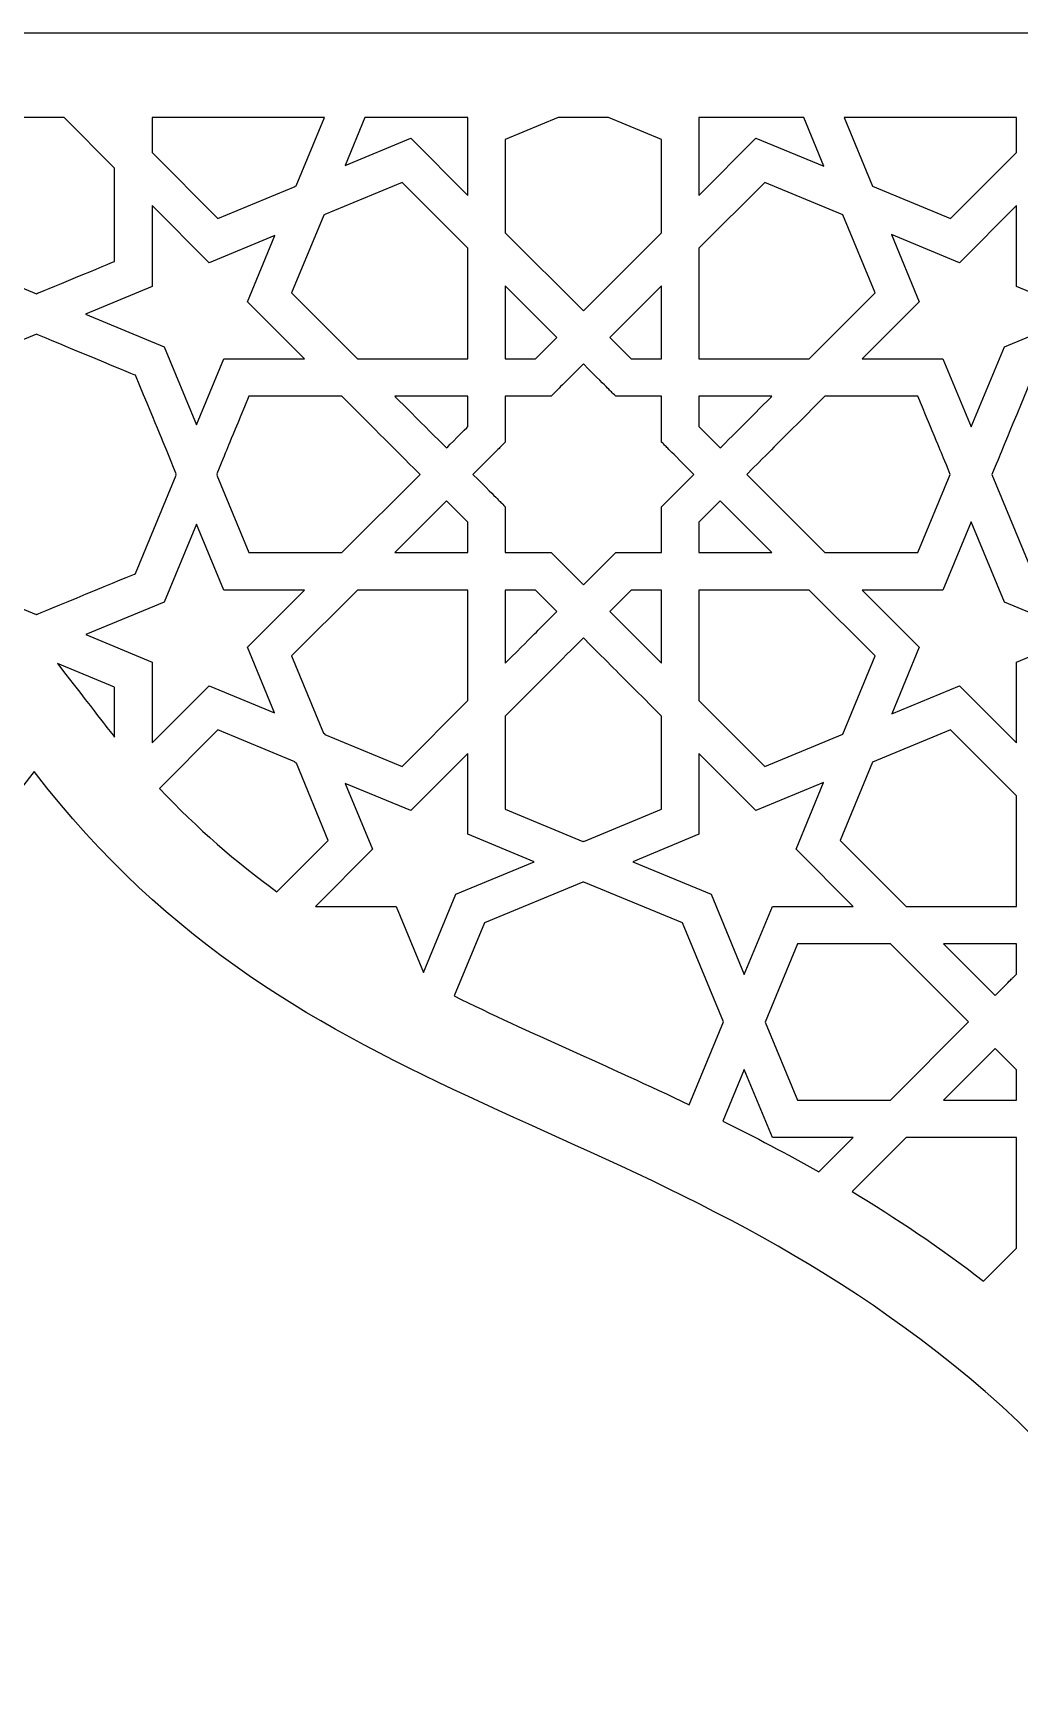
# Model space of a CAD drawing. Header units: millimetres. Extents: x -71 to 72, y -100 to 100.
# Drawn here: x 0.1 to 34.4, y 42.7 to 100.2 of the extents above; entities that cross this region are included whole.
import ezdxf

# ---------------------------------------------------------------- set-up
doc = ezdxf.new("R2010")
doc.units = ezdxf.units.MM
doc.header["$MEASUREMENT"] = 0
doc.layers.add('layer 1', color=7, linetype='Continuous')

msp = doc.modelspace()

# ---------------------------------------------------------------- linework, layer by layer
at = {"layer": 'layer 1', "color": 250}
for points, knots in [([(-71.2611, 100.1639), (-71.2611, 100.1639), (-71.2611, -99.8361), (-71.2611, -99.8361), (-71.2611, -99.8361), (-71.2611, -99.8361), (71.5959, -99.8361), (71.5959, -99.8361), (71.5959, -99.8361), (71.5959, -99.8361), (71.5959, 100.1639), (71.5959, 100.1639), (71.5959, 100.1639), (71.5959, 100.1639), (-71.2611, 100.1639), (-71.2611, 100.1639)], [0, 0, 0, 0, 0.2, 0.2, 0.2, 0.2, 0.4, 0.4, 0.4, 0.4, 0.6, 0.6, 0.6, 0.6, 1, 1, 1, 1]), ([(-2.4666, 95.461), (-2.4666, 95.461), (-0.7108, 97.2185), (-0.7108, 97.2185), (-0.7108, 97.2185), (-0.7108, 97.2185), (1.2129, 97.2185), (1.2129, 97.2185), (1.2129, 97.2185), (1.2129, 97.2185), (2.9686, 95.461), (2.9686, 95.461), (2.9686, 95.461), (2.9686, 95.461), (2.9686, 92.2161), (2.9686, 92.2161), (2.9686, 92.2161), (2.9267, 92.1985), (0.2928, 91.107), (0.2508, 91.0897), (0.2508, 91.0897), (0.2508, 91.0897), (-2.4666, 92.2161), (-2.4666, 92.2161), (-2.4666, 92.2161), (-2.4666, 92.2161), (-2.4666, 95.461), (-2.4666, 95.461)], [0, 0, 0, 0, 0.125, 0.125, 0.125, 0.125, 0.25, 0.25, 0.25, 0.25, 0.375, 0.375, 0.375, 0.375, 0.5, 0.5, 0.5, 0.5, 0.625, 0.625, 0.625, 0.625, 0.75, 0.75, 0.75, 0.75, 1, 1, 1, 1]), ([(4.2704, 97.2185), (4.2704, 97.2185), (10.268, 97.2185), (10.268, 97.2185), (10.268, 97.2185), (10.268, 97.2185), (9.2879, 94.85), (9.2879, 94.85), (9.2879, 94.85), (9.2879, 94.85), (9.2565, 94.8369), (9.2565, 94.8369), (9.2565, 94.8369), (9.2565, 94.8369), (9.2495, 94.82), (9.2495, 94.82), (9.2495, 94.82), (9.2495, 94.82), (6.5627, 93.7066), (6.5627, 93.7066), (6.5627, 93.7066), (6.5627, 93.7066), (4.2704, 96.0007), (4.2704, 96.0007), (4.2704, 96.0007), (4.2704, 96.0007), (4.2704, 97.2185), (4.2704, 97.2185)], [0, 0, 0, 0, 0.125, 0.125, 0.125, 0.125, 0.25, 0.25, 0.25, 0.25, 0.375, 0.375, 0.375, 0.375, 0.5, 0.5, 0.5, 0.5, 0.625, 0.625, 0.625, 0.625, 0.75, 0.75, 0.75, 0.75, 1, 1, 1, 1]), ([(11.6773, 97.2185), (11.6773, 97.2185), (15.2633, 97.2185), (15.2633, 97.2185), (15.2633, 97.2185), (15.2633, 96.8802), (15.2633, 94.8528), (15.2633, 94.5145), (15.2633, 94.5145), (15.2633, 94.5145), (13.2757, 96.5031), (13.2757, 96.5031), (13.2757, 96.5031), (13.2757, 96.5031), (10.9887, 95.5548), (10.9887, 95.5548), (10.9887, 95.5548), (10.9887, 95.5548), (11.6773, 97.2185), (11.6773, 97.2185)], [0, 0, 0, 0, 0.1666667, 0.1666667, 0.1666667, 0.1666667, 0.3333333, 0.3333333, 0.3333333, 0.3333333, 0.5, 0.5, 0.5, 0.5, 0.6666667, 0.6666667, 0.6666667, 0.6666667, 1, 1, 1, 1]), ([(16.5654, 96.4562), (16.5654, 96.4562), (18.4037, 97.2185), (18.4037, 97.2185), (18.4037, 97.2185), (18.4037, 97.2185), (20.1616, 97.2185), (20.1616, 97.2185), (20.1616, 97.2185), (20.1616, 97.2185), (22.0003, 96.4562), (22.0003, 96.4562), (22.0003, 96.4562), (22.0003, 96.4562), (22.0003, 93.2117), (22.0003, 93.2117), (22.0003, 93.2117), (22.0003, 93.2117), (19.2828, 90.491), (19.2828, 90.491), (19.2828, 90.491), (19.2828, 90.491), (16.5654, 93.2117), (16.5654, 93.2117), (16.5654, 93.2117), (16.5654, 93.2117), (16.5654, 96.4562), (16.5654, 96.4562)], [0, 0, 0, 0, 0.125, 0.125, 0.125, 0.125, 0.25, 0.25, 0.25, 0.25, 0.375, 0.375, 0.375, 0.375, 0.5, 0.5, 0.5, 0.5, 0.625, 0.625, 0.625, 0.625, 0.75, 0.75, 0.75, 0.75, 1, 1, 1, 1]), ([(23.3024, 97.2185), (23.3024, 97.2185), (26.9498, 97.2185), (26.9498, 97.2185), (26.9498, 97.2185), (26.9498, 97.2185), (27.6507, 95.5245), (27.6507, 95.5245), (27.6507, 95.5245), (27.6507, 95.5245), (25.2896, 96.5031), (25.2896, 96.5031), (25.2896, 96.5031), (25.2896, 96.5031), (23.3024, 94.5145), (23.3024, 94.5145), (23.3024, 94.5145), (23.3024, 94.8623), (23.3024, 96.9176), (23.3024, 97.2185)], [0, 0, 0, 0, 0.1666667, 0.1666667, 0.1666667, 0.1666667, 0.3333333, 0.3333333, 0.3333333, 0.3333333, 0.5, 0.5, 0.5, 0.5, 0.6666667, 0.6666667, 0.6666667, 0.6666667, 1, 1, 1, 1]), ([(34.356, 97.2185), (34.356, 97.2185), (34.356, 96.0007), (34.356, 96.0007), (34.356, 96.0007), (34.356, 96.0007), (32.0636, 93.7066), (32.0636, 93.7066), (32.0636, 93.7066), (32.0636, 93.7066), (29.3462, 94.8334), (29.3462, 94.8334), (29.3462, 94.8334), (29.3462, 94.8334), (28.3591, 97.2185), (28.3591, 97.2185), (28.3591, 97.2185), (28.3591, 97.2185), (34.356, 97.2185), (34.356, 97.2185)], [0, 0, 0, 0, 0.1666667, 0.1666667, 0.1666667, 0.1666667, 0.3333333, 0.3333333, 0.3333333, 0.3333333, 0.5, 0.5, 0.5, 0.5, 0.6666667, 0.6666667, 0.6666667, 0.6666667, 1, 1, 1, 1]), ([(10.2838, 93.8527), (10.2838, 93.8527), (12.9709, 94.966), (12.9709, 94.966), (12.9709, 94.966), (12.9709, 94.966), (15.2633, 92.6719), (15.2633, 92.6719), (15.2633, 92.6719), (15.2633, 92.6719), (15.2633, 88.8252), (15.2633, 88.8252), (15.2633, 88.8252), (15.2633, 88.8252), (11.4198, 88.8252), (11.4198, 88.8252), (11.4198, 88.8252), (11.4198, 88.8252), (9.1274, 91.1193), (9.1274, 91.1193), (9.1274, 91.1193), (9.1274, 91.1193), (10.2461, 93.8227), (10.2461, 93.8227), (10.2461, 93.8227), (10.2461, 93.8227), (10.2768, 93.8357), (10.2768, 93.8357), (10.2768, 93.8357), (10.2768, 93.8357), (10.2838, 93.8527), (10.2838, 93.8527)], [0, 0, 0, 0, 0.1111111, 0.1111111, 0.1111111, 0.1111111, 0.2222222, 0.2222222, 0.2222222, 0.2222222, 0.3333333, 0.3333333, 0.3333333, 0.3333333, 0.4444444, 0.4444444, 0.4444444, 0.4444444, 0.5555556, 0.5555556, 0.5555556, 0.5555556, 0.6666667, 0.6666667, 0.6666667, 0.6666667, 0.7777778, 0.7777778, 0.7777778, 0.7777778, 1, 1, 1, 1]), ([(23.3024, 92.6719), (23.3024, 92.6719), (25.5947, 94.966), (25.5947, 94.966), (25.5947, 94.966), (25.5947, 94.966), (28.3125, 93.8396), (28.3125, 93.8396), (28.3125, 93.8396), (28.3125, 93.8396), (29.4383, 91.1193), (29.4383, 91.1193), (29.4383, 91.1193), (29.4383, 91.1193), (27.1456, 88.8252), (27.1456, 88.8252), (27.1456, 88.8252), (27.1456, 88.8252), (23.3024, 88.8252), (23.3024, 88.8252), (23.3024, 88.8252), (23.3024, 88.8252), (23.3024, 92.6719), (23.3024, 92.6719)], [0, 0, 0, 0, 0.1428571, 0.1428571, 0.1428571, 0.1428571, 0.2857143, 0.2857143, 0.2857143, 0.2857143, 0.4285714, 0.4285714, 0.4285714, 0.4285714, 0.5714286, 0.5714286, 0.5714286, 0.5714286, 0.7142857, 0.7142857, 0.7142857, 0.7142857, 1, 1, 1, 1]), ([(4.2704, 94.1582), (4.2704, 94.1582), (6.2579, 92.1696), (6.2579, 92.1696), (6.2579, 92.1696), (6.2579, 92.1696), (8.545, 93.1178), (8.545, 93.1178), (8.545, 93.1178), (8.545, 93.1178), (7.5918, 90.8131), (7.5918, 90.8131), (7.5918, 90.8131), (7.5918, 90.8131), (9.5786, 88.8252), (9.5786, 88.8252), (9.5786, 88.8252), (9.5786, 88.8252), (6.7688, 88.8252), (6.7688, 88.8252), (6.7688, 88.8252), (6.7688, 88.8252), (5.8184, 86.529), (5.8184, 86.529), (5.8184, 86.529), (5.8184, 86.529), (4.693, 89.2479), (4.693, 89.2479), (4.693, 89.2479), (4.693, 89.2479), (1.9519, 90.3845), (1.9519, 90.3845), (1.9519, 90.3845), (1.9519, 90.3845), (4.2704, 91.3455), (4.2704, 91.3455), (4.2704, 91.3455), (4.2704, 91.3455), (4.2704, 94.1582), (4.2704, 94.1582)], [0, 0, 0, 0, 0.0909091, 0.0909091, 0.0909091, 0.0909091, 0.1818182, 0.1818182, 0.1818182, 0.1818182, 0.2727273, 0.2727273, 0.2727273, 0.2727273, 0.3636364, 0.3636364, 0.3636364, 0.3636364, 0.4545455, 0.4545455, 0.4545455, 0.4545455, 0.5454545, 0.5454545, 0.5454545, 0.5454545, 0.6363636, 0.6363636, 0.6363636, 0.6363636, 0.7272727, 0.7272727, 0.7272727, 0.7272727, 0.8181818, 0.8181818, 0.8181818, 0.8181818, 1, 1, 1, 1]), ([(30.008, 93.1482), (30.008, 93.1482), (32.3695, 92.1696), (32.3695, 92.1696), (32.3695, 92.1696), (32.3695, 92.1696), (34.356, 94.1582), (34.356, 94.1582), (34.356, 94.1582), (34.356, 94.1582), (34.356, 91.3455), (34.356, 91.3455), (34.356, 91.3455), (34.356, 91.3455), (36.6748, 90.3845), (36.6748, 90.3845), (36.6748, 90.3845), (36.6748, 90.3845), (33.9341, 89.2479), (33.9341, 89.2479), (33.9341, 89.2479), (33.9341, 89.2479), (32.778, 86.4553), (32.778, 86.4553), (32.778, 86.4553), (32.778, 86.4553), (31.7969, 88.8252), (31.7969, 88.8252), (31.7969, 88.8252), (31.7969, 88.8252), (28.9867, 88.8252), (28.9867, 88.8252), (28.9867, 88.8252), (28.9867, 88.8252), (30.9739, 90.8131), (30.9739, 90.8131), (30.9739, 90.8131), (30.9739, 90.8131), (30.008, 93.1482), (30.008, 93.1482)], [0, 0, 0, 0, 0.0909091, 0.0909091, 0.0909091, 0.0909091, 0.1818182, 0.1818182, 0.1818182, 0.1818182, 0.2727273, 0.2727273, 0.2727273, 0.2727273, 0.3636364, 0.3636364, 0.3636364, 0.3636364, 0.4545455, 0.4545455, 0.4545455, 0.4545455, 0.5454545, 0.5454545, 0.5454545, 0.5454545, 0.6363636, 0.6363636, 0.6363636, 0.6363636, 0.7272727, 0.7272727, 0.7272727, 0.7272727, 0.8181818, 0.8181818, 0.8181818, 0.8181818, 1, 1, 1, 1]), ([(16.5654, 91.3691), (16.5654, 91.3691), (18.3624, 89.5703), (18.3624, 89.5703), (18.3624, 89.5703), (18.3624, 89.5703), (17.6181, 88.8252), (17.6181, 88.8252), (17.6181, 88.8252), (17.6181, 88.8252), (16.5654, 88.8252), (16.5654, 88.8252), (16.5654, 88.8252), (16.5654, 88.8252), (16.5654, 91.3691), (16.5654, 91.3691)], [0, 0, 0, 0, 0.2, 0.2, 0.2, 0.2, 0.4, 0.4, 0.4, 0.4, 0.6, 0.6, 0.6, 0.6, 1, 1, 1, 1]), ([(22.0003, 91.3691), (22.0003, 91.3691), (22.0003, 88.8252), (22.0003, 88.8252), (22.0003, 88.8252), (22.0003, 88.8252), (20.9476, 88.8252), (20.9476, 88.8252), (20.9476, 88.8252), (20.9476, 88.8252), (20.2032, 89.5703), (20.2032, 89.5703), (20.2032, 89.5703), (20.2032, 89.5703), (22.0003, 91.3691), (22.0003, 91.3691)], [0, 0, 0, 0, 0.2, 0.2, 0.2, 0.2, 0.4, 0.4, 0.4, 0.4, 0.6, 0.6, 0.6, 0.6, 1, 1, 1, 1]), ([(5.1139, 84.7771), (5.1139, 84.7771), (3.6971, 81.3527), (3.6971, 81.3527), (3.6971, 81.3527), (3.6809, 81.346), (0.2822, 79.9373), (0.2664, 79.931), (0.2664, 79.931), (0.2664, 79.931), (0.2508, 79.9373), (0.2508, 79.9373), (0.2508, 79.9373), (0.2508, 79.9373), (0.2357, 79.931), (0.2357, 79.931), (0.2357, 79.931), (0.2357, 79.931), (-3.1954, 81.3527), (-3.1954, 81.3527), (-3.1954, 81.3527), (-3.1954, 81.3527), (-4.6224, 84.8014), (-4.6224, 84.8014), (-4.6224, 84.8014), (-4.1345, 85.9804), (-4.4767, 85.1539), (-3.1951, 88.2509), (-3.1951, 88.2509), (-3.1951, 88.2509), (0.2508, 89.6793), (0.2508, 89.6793), (0.2508, 89.6793), (0.2928, 89.6617), (3.6551, 88.2682), (3.6971, 88.2509), (3.6971, 88.2509), (4.5403, 86.2126), (4.5981, 86.0729), (5.1139, 84.8261), (5.1139, 84.8261), (5.1139, 84.8261), (5.1036, 84.8014), (5.1036, 84.8014), (5.1036, 84.8014), (5.1036, 84.8014), (5.1139, 84.7771), (5.1139, 84.7771)], [0, 0, 0, 0, 0.0769231, 0.0769231, 0.0769231, 0.0769231, 0.1538462, 0.1538462, 0.1538462, 0.1538462, 0.2307692, 0.2307692, 0.2307692, 0.2307692, 0.3076923, 0.3076923, 0.3076923, 0.3076923, 0.3846154, 0.3846154, 0.3846154, 0.3846154, 0.4615385, 0.4615385, 0.4615385, 0.4615385, 0.5384615, 0.5384615, 0.5384615, 0.5384615, 0.6153846, 0.6153846, 0.6153846, 0.6153846, 0.6923077, 0.6923077, 0.6923077, 0.6923077, 0.7692308, 0.7692308, 0.7692308, 0.7692308, 0.8461538, 0.8461538, 0.8461538, 0.8461538, 1, 1, 1, 1]), ([(43.2386, 84.7771), (43.2386, 84.7771), (41.8218, 81.3527), (41.8218, 81.3527), (41.8218, 81.3527), (41.8059, 81.346), (38.4073, 79.9373), (38.3911, 79.931), (38.3911, 79.931), (38.3911, 79.931), (38.3759, 79.9373), (38.3759, 79.9373), (38.3759, 79.9373), (38.3759, 79.9373), (38.3604, 79.931), (38.3604, 79.931), (38.3604, 79.931), (38.3604, 79.931), (34.9296, 81.3527), (34.9296, 81.3527), (34.9296, 81.3527), (34.9296, 81.3527), (33.5026, 84.8014), (33.5026, 84.8014), (33.5026, 84.8014), (33.9902, 85.9804), (33.6483, 85.1539), (34.9296, 88.2509), (34.9296, 88.2509), (34.9296, 88.2509), (38.3759, 89.6793), (38.3759, 89.6793), (38.3759, 89.6793), (38.4179, 89.6617), (41.7802, 88.2682), (41.8218, 88.2509), (41.8218, 88.2509), (42.6653, 86.2126), (42.7228, 86.0729), (43.2386, 84.8261), (43.2386, 84.8261), (43.2386, 84.8261), (43.2283, 84.8014), (43.2283, 84.8014), (43.2283, 84.8014), (43.2283, 84.8014), (43.2386, 84.7771), (43.2386, 84.7771)], [0, 0, 0, 0, 0.0769231, 0.0769231, 0.0769231, 0.0769231, 0.1538462, 0.1538462, 0.1538462, 0.1538462, 0.2307692, 0.2307692, 0.2307692, 0.2307692, 0.3076923, 0.3076923, 0.3076923, 0.3076923, 0.3846154, 0.3846154, 0.3846154, 0.3846154, 0.4615385, 0.4615385, 0.4615385, 0.4615385, 0.5384615, 0.5384615, 0.5384615, 0.5384615, 0.6153846, 0.6153846, 0.6153846, 0.6153846, 0.6923077, 0.6923077, 0.6923077, 0.6923077, 0.7692308, 0.7692308, 0.7692308, 0.7692308, 0.8461538, 0.8461538, 0.8461538, 0.8461538, 1, 1, 1, 1]), ([(16.5654, 85.9286), (16.5654, 86.8754), (16.5654, 86.577), (16.5654, 87.5221), (16.5654, 87.5221), (17.5059, 87.5221), (17.2131, 87.5221), (18.1571, 87.5221), (18.1571, 87.5221), (18.4408, 87.806), (18.2601, 87.6251), (19.2828, 88.6488), (19.2828, 88.6488), (20.3055, 87.6251), (20.1249, 87.806), (20.4086, 87.5221), (20.4086, 87.5221), (20.4086, 87.5221), (22.0003, 87.5221), (22.0003, 87.5221), (22.0003, 87.5221), (22.0003, 87.5221), (22.0003, 85.9293), (22.0003, 85.9293), (22.0003, 85.9293), (22.2628, 85.6665), (22.044, 85.8855), (23.1267, 84.8014), (23.1267, 84.8014), (23.1267, 84.8014), (22.0003, 83.675), (22.0003, 83.675), (22.0003, 83.675), (22.0003, 82.7285), (22.0003, 83.0266), (22.0003, 82.0822), (22.0003, 82.0822), (20.5952, 82.0822), (20.9585, 82.0822), (20.4082, 82.0822), (20.4082, 82.0822), (20.4082, 82.0822), (19.2828, 80.9551), (19.2828, 80.9551), (19.2828, 80.9551), (19.2828, 80.9551), (18.1575, 82.0822), (18.1575, 82.0822), (18.1575, 82.0822), (17.6068, 82.0822), (17.9712, 82.0822), (16.5654, 82.0822), (16.5654, 82.0822), (16.5654, 83.0227), (16.5654, 82.7303), (16.5654, 83.675), (16.5654, 83.675), (16.2814, 83.959), (16.4624, 83.778), (15.4393, 84.8014), (15.4393, 84.8014), (16.5344, 85.8972), (16.2902, 85.6527), (16.5654, 85.9286)], [0, 0, 0, 0, 0.0588235, 0.0588235, 0.0588235, 0.0588235, 0.1176471, 0.1176471, 0.1176471, 0.1176471, 0.1764706, 0.1764706, 0.1764706, 0.1764706, 0.2352941, 0.2352941, 0.2352941, 0.2352941, 0.2941176, 0.2941176, 0.2941176, 0.2941176, 0.3529412, 0.3529412, 0.3529412, 0.3529412, 0.4117647, 0.4117647, 0.4117647, 0.4117647, 0.4705882, 0.4705882, 0.4705882, 0.4705882, 0.5294118, 0.5294118, 0.5294118, 0.5294118, 0.5882353, 0.5882353, 0.5882353, 0.5882353, 0.6470588, 0.6470588, 0.6470588, 0.6470588, 0.7058824, 0.7058824, 0.7058824, 0.7058824, 0.7647059, 0.7647059, 0.7647059, 0.7647059, 0.8235294, 0.8235294, 0.8235294, 0.8235294, 0.8823529, 0.8823529, 0.8823529, 0.8823529, 1, 1, 1, 1]), ([(6.5232, 84.8261), (7.0055, 85.9921), (6.7663, 85.4146), (7.6384, 87.5221), (7.6384, 87.5221), (7.6384, 87.5221), (10.8807, 87.5221), (10.8807, 87.5221), (10.8807, 87.5221), (12.9907, 85.4096), (12.4009, 86.0002), (13.5985, 84.8014), (13.5985, 84.8014), (13.5985, 84.8014), (10.8807, 82.0815), (10.8807, 82.0815), (10.8807, 82.0815), (10.8807, 82.0815), (7.6384, 82.0815), (7.6384, 82.0815), (7.6384, 82.0815), (7.6384, 82.0815), (6.5232, 84.7771), (6.5232, 84.7771), (6.5232, 84.7771), (6.5232, 84.7771), (6.5335, 84.8014), (6.5335, 84.8014), (6.5335, 84.8014), (6.5335, 84.8014), (6.5232, 84.8261), (6.5232, 84.8261)], [0, 0, 0, 0, 0.1111111, 0.1111111, 0.1111111, 0.1111111, 0.2222222, 0.2222222, 0.2222222, 0.2222222, 0.3333333, 0.3333333, 0.3333333, 0.3333333, 0.4444444, 0.4444444, 0.4444444, 0.4444444, 0.5555556, 0.5555556, 0.5555556, 0.5555556, 0.6666667, 0.6666667, 0.6666667, 0.6666667, 0.7777778, 0.7777778, 0.7777778, 0.7777778, 1, 1, 1, 1]), ([(15.2633, 86.468), (15.2263, 86.4309), (14.556, 85.7596), (14.5189, 85.7225), (14.5189, 85.7225), (14.4822, 85.7592), (12.7582, 87.485), (12.7215, 87.5221), (12.7215, 87.5221), (12.7215, 87.5221), (15.2633, 87.5221), (15.2633, 87.5221), (15.2633, 87.5221), (15.2633, 87.5221), (15.2633, 86.468), (15.2633, 86.468)], [0, 0, 0, 0, 0.2, 0.2, 0.2, 0.2, 0.4, 0.4, 0.4, 0.4, 0.6, 0.6, 0.6, 0.6, 1, 1, 1, 1]), ([(23.3024, 87.5221), (23.3024, 87.5221), (25.8442, 87.5221), (25.8442, 87.5221), (25.8442, 87.5221), (25.8046, 87.4822), (24.0866, 85.7631), (24.0471, 85.7232), (24.0471, 85.7232), (24.0101, 85.7603), (23.3391, 86.432), (23.3024, 86.4687), (23.3024, 86.4687), (23.3024, 86.4687), (23.3024, 87.5221), (23.3024, 87.5221)], [0, 0, 0, 0, 0.2, 0.2, 0.2, 0.2, 0.4, 0.4, 0.4, 0.4, 0.6, 0.6, 0.6, 0.6, 1, 1, 1, 1]), ([(30.9273, 87.5221), (31.8326, 85.3338), (31.6124, 85.8665), (32.053, 84.8014), (32.053, 84.8014), (32.053, 84.8014), (30.9273, 82.0822), (30.9273, 82.0822), (30.9273, 82.0822), (30.9273, 82.0822), (27.6853, 82.0822), (27.6853, 82.0822), (27.6853, 82.0822), (27.6853, 82.0822), (24.9675, 84.8014), (24.9675, 84.8014), (24.9675, 84.8014), (26.2439, 86.0792), (25.557, 85.392), (27.6853, 87.5221), (27.6853, 87.5221), (27.6853, 87.5221), (30.9273, 87.5221), (30.9273, 87.5221)], [0, 0, 0, 0, 0.1428571, 0.1428571, 0.1428571, 0.1428571, 0.2857143, 0.2857143, 0.2857143, 0.2857143, 0.4285714, 0.4285714, 0.4285714, 0.4285714, 0.5714286, 0.5714286, 0.5714286, 0.5714286, 0.7142857, 0.7142857, 0.7142857, 0.7142857, 1, 1, 1, 1]), ([(12.7215, 82.0815), (12.7215, 82.0815), (14.5189, 83.8807), (14.5189, 83.8807), (14.5189, 83.8807), (14.5189, 83.8807), (15.2633, 83.1353), (15.2633, 83.1353), (15.2633, 83.1353), (15.2633, 83.1353), (15.2633, 82.0822), (15.2633, 82.0822), (15.2633, 82.0822), (15.2633, 82.0822), (12.7215, 82.0815), (12.7215, 82.0815)], [0, 0, 0, 0, 0.2, 0.2, 0.2, 0.2, 0.4, 0.4, 0.4, 0.4, 0.6, 0.6, 0.6, 0.6, 1, 1, 1, 1]), ([(23.3024, 83.1353), (23.3024, 83.1353), (24.0468, 83.8807), (24.0468, 83.8807), (24.0468, 83.8807), (24.0468, 83.8807), (24.0471, 83.88), (24.0471, 83.88), (24.0471, 83.88), (24.0471, 83.88), (24.0475, 83.8807), (24.0475, 83.8807), (24.0475, 83.8807), (24.0475, 83.8807), (25.8442, 82.0822), (25.8442, 82.0822), (25.8442, 82.0822), (25.8442, 82.0822), (23.3024, 82.0822), (23.3024, 82.0822), (23.3024, 82.0822), (23.3024, 82.0822), (23.3024, 83.1353), (23.3024, 83.1353)], [0, 0, 0, 0, 0.1428571, 0.1428571, 0.1428571, 0.1428571, 0.2857143, 0.2857143, 0.2857143, 0.2857143, 0.4285714, 0.4285714, 0.4285714, 0.4285714, 0.5714286, 0.5714286, 0.5714286, 0.5714286, 0.7142857, 0.7142857, 0.7142857, 0.7142857, 1, 1, 1, 1]), ([(6.7688, 80.7784), (6.7688, 80.7784), (9.5786, 80.7784), (9.5786, 80.7784), (9.5786, 80.7784), (9.5786, 80.7784), (7.5918, 78.7905), (7.5918, 78.7905), (7.5918, 78.7905), (7.5918, 78.7905), (8.539, 76.5013), (8.539, 76.5013), (8.539, 76.5013), (8.539, 76.5013), (6.2579, 77.4467), (6.2579, 77.4467), (6.2579, 77.4467), (6.2579, 77.4467), (4.2704, 75.4581), (4.2704, 75.4581), (4.2704, 75.4581), (4.2704, 75.8127), (4.2704, 77.9265), (4.2704, 78.2708), (4.2704, 78.2708), (4.2704, 78.2708), (1.9675, 79.2254), (1.9675, 79.2254), (1.9675, 79.2254), (1.9675, 79.2254), (4.693, 80.3557), (4.693, 80.3557), (4.693, 80.3557), (4.693, 80.3557), (5.8184, 83.0746), (5.8184, 83.0746), (5.8184, 83.0746), (5.8184, 83.0746), (6.7688, 80.7784), (6.7688, 80.7784)], [0, 0, 0, 0, 0.0909091, 0.0909091, 0.0909091, 0.0909091, 0.1818182, 0.1818182, 0.1818182, 0.1818182, 0.2727273, 0.2727273, 0.2727273, 0.2727273, 0.3636364, 0.3636364, 0.3636364, 0.3636364, 0.4545455, 0.4545455, 0.4545455, 0.4545455, 0.5454545, 0.5454545, 0.5454545, 0.5454545, 0.6363636, 0.6363636, 0.6363636, 0.6363636, 0.7272727, 0.7272727, 0.7272727, 0.7272727, 0.8181818, 0.8181818, 0.8181818, 0.8181818, 1, 1, 1, 1]), ([(28.9867, 80.7791), (29.2862, 80.7791), (31.4988, 80.7791), (31.7969, 80.7791), (31.7969, 80.7791), (31.7969, 80.7791), (32.7777, 83.148), (32.7777, 83.148), (32.7777, 83.148), (32.7777, 83.148), (33.9337, 80.3557), (33.9337, 80.3557), (33.9337, 80.3557), (33.9337, 80.3557), (36.6593, 79.2254), (36.6593, 79.2254), (36.6593, 79.2254), (36.6593, 79.2254), (34.356, 78.2708), (34.356, 78.2708), (34.356, 78.2708), (34.356, 77.9166), (34.356, 75.8035), (34.356, 75.4581), (34.356, 75.4581), (34.356, 75.4581), (32.3688, 77.4467), (32.3688, 77.4467), (32.3688, 77.4467), (32.3688, 77.4467), (30.0143, 76.4709), (30.0143, 76.4709), (30.0143, 76.4709), (30.0143, 76.4709), (30.9743, 78.7898), (30.9743, 78.7898), (30.9743, 78.7898), (30.9743, 78.7898), (28.9867, 80.7791), (28.9867, 80.7791)], [0, 0, 0, 0, 0.0909091, 0.0909091, 0.0909091, 0.0909091, 0.1818182, 0.1818182, 0.1818182, 0.1818182, 0.2727273, 0.2727273, 0.2727273, 0.2727273, 0.3636364, 0.3636364, 0.3636364, 0.3636364, 0.4545455, 0.4545455, 0.4545455, 0.4545455, 0.5454545, 0.5454545, 0.5454545, 0.5454545, 0.6363636, 0.6363636, 0.6363636, 0.6363636, 0.7272727, 0.7272727, 0.7272727, 0.7272727, 0.8181818, 0.8181818, 0.8181818, 0.8181818, 1, 1, 1, 1]), ([(15.2633, 80.7791), (15.2633, 80.7791), (15.2633, 76.9324), (15.2633, 76.9324), (15.2633, 76.9324), (15.2633, 76.9324), (12.9709, 74.6379), (12.9709, 74.6379), (12.9709, 74.6379), (12.9709, 74.6379), (10.2902, 75.7488), (10.2902, 75.7488), (10.2902, 75.7488), (10.2902, 75.7488), (10.2768, 75.7809), (10.2768, 75.7809), (10.2768, 75.7809), (10.2768, 75.7809), (10.2397, 75.7961), (10.2397, 75.7961), (10.2397, 75.7961), (10.2397, 75.7961), (9.1274, 78.4842), (9.1274, 78.4842), (9.1274, 78.4842), (9.1274, 78.4842), (11.4198, 80.7784), (11.4198, 80.7784), (11.4198, 80.7784), (11.4198, 80.7784), (15.2633, 80.7791), (15.2633, 80.7791)], [0, 0, 0, 0, 0.1111111, 0.1111111, 0.1111111, 0.1111111, 0.2222222, 0.2222222, 0.2222222, 0.2222222, 0.3333333, 0.3333333, 0.3333333, 0.3333333, 0.4444444, 0.4444444, 0.4444444, 0.4444444, 0.5555556, 0.5555556, 0.5555556, 0.5555556, 0.6666667, 0.6666667, 0.6666667, 0.6666667, 0.7777778, 0.7777778, 0.7777778, 0.7777778, 1, 1, 1, 1]), ([(16.5654, 78.2348), (16.5654, 78.2348), (16.5654, 80.7791), (16.5654, 80.7791), (16.5654, 80.7791), (16.5654, 80.7791), (17.6177, 80.7791), (17.6177, 80.7791), (17.6177, 80.7791), (17.6177, 80.7791), (18.3624, 80.0333), (18.3624, 80.0333), (18.3624, 80.0333), (17.4283, 79.0984), (17.8135, 79.484), (16.5654, 78.2348)], [0, 0, 0, 0, 0.2, 0.2, 0.2, 0.2, 0.4, 0.4, 0.4, 0.4, 0.6, 0.6, 0.6, 0.6, 1, 1, 1, 1]), ([(20.2032, 80.0333), (20.2032, 80.0333), (20.948, 80.7791), (20.948, 80.7791), (20.948, 80.7791), (20.948, 80.7791), (22.0003, 80.7791), (22.0003, 80.7791), (22.0003, 80.7791), (22.0003, 80.7791), (22.0003, 78.2348), (22.0003, 78.2348), (22.0003, 78.2348), (20.7349, 79.5017), (21.1399, 79.0963), (20.2032, 80.0333)], [0, 0, 0, 0, 0.2, 0.2, 0.2, 0.2, 0.4, 0.4, 0.4, 0.4, 0.6, 0.6, 0.6, 0.6, 1, 1, 1, 1]), ([(23.3024, 80.7791), (23.3024, 80.7791), (27.1459, 80.7791), (27.1459, 80.7791), (27.1459, 80.7791), (27.1459, 80.7791), (29.4383, 78.4846), (29.4383, 78.4846), (29.4383, 78.4846), (29.4383, 78.4846), (28.3129, 75.7647), (28.3129, 75.7647), (28.3129, 75.7647), (28.3129, 75.7647), (25.5947, 74.6379), (25.5947, 74.6379), (25.5947, 74.6379), (25.5947, 74.6379), (23.3024, 76.9324), (23.3024, 76.9324), (23.3024, 76.9324), (23.3024, 76.9324), (23.3024, 80.7791), (23.3024, 80.7791)], [0, 0, 0, 0, 0.1428571, 0.1428571, 0.1428571, 0.1428571, 0.2857143, 0.2857143, 0.2857143, 0.2857143, 0.4285714, 0.4285714, 0.4285714, 0.4285714, 0.5714286, 0.5714286, 0.5714286, 0.5714286, 0.7142857, 0.7142857, 0.7142857, 0.7142857, 1, 1, 1, 1]), ([(19.2825, 79.1125), (19.2825, 79.1125), (19.2828, 79.1122), (19.2828, 79.1122), (19.2828, 79.1122), (19.2828, 79.1122), (19.2832, 79.1125), (19.2832, 79.1125), (19.2832, 79.1125), (20.6693, 77.7251), (20.0187, 78.3759), (22.0003, 76.3926), (22.0003, 76.3926), (22.0003, 76.3926), (22.0003, 73.1474), (22.0003, 73.1474), (22.0003, 73.1474), (22.0003, 73.1474), (19.2977, 72.0274), (19.2977, 72.0274), (19.2977, 72.0274), (19.2977, 72.0274), (19.2828, 72.0337), (19.2828, 72.0337), (19.2828, 72.0337), (19.2828, 72.0337), (19.2677, 72.0274), (19.2677, 72.0274), (19.2677, 72.0274), (19.2677, 72.0274), (16.5654, 73.1474), (16.5654, 73.1474), (16.5654, 73.1474), (16.5654, 73.1474), (16.5654, 76.3926), (16.5654, 76.3926), (16.5654, 76.3926), (18.5484, 78.3774), (17.9352, 77.7635), (19.2825, 79.1125)], [0, 0, 0, 0, 0.0909091, 0.0909091, 0.0909091, 0.0909091, 0.1818182, 0.1818182, 0.1818182, 0.1818182, 0.2727273, 0.2727273, 0.2727273, 0.2727273, 0.3636364, 0.3636364, 0.3636364, 0.3636364, 0.4545455, 0.4545455, 0.4545455, 0.4545455, 0.5454545, 0.5454545, 0.5454545, 0.5454545, 0.6363636, 0.6363636, 0.6363636, 0.6363636, 0.7272727, 0.7272727, 0.7272727, 0.7272727, 0.8181818, 0.8181818, 0.8181818, 0.8181818, 1, 1, 1, 1]), ([(2.9686, 77.4005), (2.9686, 77.4005), (2.9686, 75.6631), (2.9686, 75.6631), (2.9686, 75.6631), (2.655, 76.0515), (2.6388, 76.0765), (0.9843, 78.2228), (0.9843, 78.2228), (0.9843, 78.2228), (2.9686, 77.4005), (2.9686, 77.4005)], [0, 0, 0, 0, 0.25, 0.25, 0.25, 0.25, 0.5, 0.5, 0.5, 0.5, 1, 1, 1, 1]), ([(9.2435, 74.7988), (9.2435, 74.7988), (9.2569, 74.7663), (9.2569, 74.7663), (9.2569, 74.7663), (9.2569, 74.7663), (9.2943, 74.7508), (9.2943, 74.7508), (9.2943, 74.7508), (9.2943, 74.7508), (10.4063, 72.0633), (10.4063, 72.0633), (10.4063, 72.0633), (10.4063, 72.0633), (8.6191, 70.2744), (8.6191, 70.2744), (8.6191, 70.2744), (7.2097, 71.3003), (5.8484, 72.4757), (4.5297, 73.8752), (4.5297, 73.8752), (4.5297, 73.8752), (6.5627, 75.9097), (6.5627, 75.9097), (6.5627, 75.9097), (6.5627, 75.9097), (9.2435, 74.7988), (9.2435, 74.7988)], [0, 0, 0, 0, 0.125, 0.125, 0.125, 0.125, 0.25, 0.25, 0.25, 0.25, 0.375, 0.375, 0.375, 0.375, 0.5, 0.5, 0.5, 0.5, 0.625, 0.625, 0.625, 0.625, 0.75, 0.75, 0.75, 0.75, 1, 1, 1, 1]), ([(32.0636, 75.9097), (32.0636, 75.9097), (34.356, 73.6156), (34.356, 73.6156), (34.356, 73.6156), (34.356, 73.6156), (34.356, 69.7689), (34.356, 69.7689), (34.356, 69.7689), (34.356, 69.7689), (30.5125, 69.7689), (30.5125, 69.7689), (30.5125, 69.7689), (30.5125, 69.7689), (28.2205, 72.063), (28.2205, 72.063), (28.2205, 72.063), (28.2205, 72.063), (29.3462, 74.7833), (29.3462, 74.7833), (29.3462, 74.7833), (29.3462, 74.7833), (32.0636, 75.9097), (32.0636, 75.9097)], [0, 0, 0, 0, 0.1428571, 0.1428571, 0.1428571, 0.1428571, 0.2857143, 0.2857143, 0.2857143, 0.2857143, 0.4285714, 0.4285714, 0.4285714, 0.4285714, 0.5714286, 0.5714286, 0.5714286, 0.5714286, 0.7142857, 0.7142857, 0.7142857, 0.7142857, 1, 1, 1, 1]), ([(17.5666, 71.3222), (17.5666, 71.3222), (14.8407, 70.1919), (14.8407, 70.1919), (14.8407, 70.1919), (14.8407, 70.1919), (13.7153, 67.473), (13.7153, 67.473), (13.7153, 67.473), (13.7153, 67.473), (12.7649, 69.7689), (12.7649, 69.7689), (12.7649, 69.7689), (12.4129, 69.7689), (10.3064, 69.7689), (9.9547, 69.7689), (9.9547, 69.7689), (9.9547, 69.7689), (11.9419, 71.7578), (11.9419, 71.7578), (11.9419, 71.7578), (11.9419, 71.7578), (10.9947, 74.0463), (10.9947, 74.0463), (10.9947, 74.0463), (10.9947, 74.0463), (13.2765, 73.1012), (13.2765, 73.1012), (13.2765, 73.1012), (13.2765, 73.1012), (15.2633, 75.0895), (15.2633, 75.0895), (15.2633, 75.0895), (15.2633, 75.0895), (15.2633, 72.2768), (15.2633, 72.2768), (15.2633, 72.2768), (15.2633, 72.2768), (17.5666, 71.3222), (17.5666, 71.3222)], [0, 0, 0, 0, 0.0909091, 0.0909091, 0.0909091, 0.0909091, 0.1818182, 0.1818182, 0.1818182, 0.1818182, 0.2727273, 0.2727273, 0.2727273, 0.2727273, 0.3636364, 0.3636364, 0.3636364, 0.3636364, 0.4545455, 0.4545455, 0.4545455, 0.4545455, 0.5454545, 0.5454545, 0.5454545, 0.5454545, 0.6363636, 0.6363636, 0.6363636, 0.6363636, 0.7272727, 0.7272727, 0.7272727, 0.7272727, 0.8181818, 0.8181818, 0.8181818, 0.8181818, 1, 1, 1, 1]), ([(23.3024, 75.0895), (23.3024, 75.0895), (25.2896, 73.1012), (25.2896, 73.1012), (25.2896, 73.1012), (25.2896, 73.1012), (27.6447, 74.077), (27.6447, 74.077), (27.6447, 74.077), (27.6447, 74.077), (26.6845, 71.7568), (26.6845, 71.7568), (26.6845, 71.7568), (26.6845, 71.7568), (28.6717, 69.7689), (28.6717, 69.7689), (28.6717, 69.7689), (28.3722, 69.7689), (26.1599, 69.7689), (25.8618, 69.7689), (25.8618, 69.7689), (25.8618, 69.7689), (24.8807, 67.3989), (24.8807, 67.3989), (24.8807, 67.3989), (24.8807, 67.3989), (23.725, 70.1919), (23.725, 70.1919), (23.725, 70.1919), (23.725, 70.1919), (20.9991, 71.3222), (20.9991, 71.3222), (20.9991, 71.3222), (20.9991, 71.3222), (23.3024, 72.2768), (23.3024, 72.2768), (23.3024, 72.2768), (23.3024, 72.2768), (23.3024, 75.0895), (23.3024, 75.0895)], [0, 0, 0, 0, 0.0909091, 0.0909091, 0.0909091, 0.0909091, 0.1818182, 0.1818182, 0.1818182, 0.1818182, 0.2727273, 0.2727273, 0.2727273, 0.2727273, 0.3636364, 0.3636364, 0.3636364, 0.3636364, 0.4545455, 0.4545455, 0.4545455, 0.4545455, 0.5454545, 0.5454545, 0.5454545, 0.5454545, 0.6363636, 0.6363636, 0.6363636, 0.6363636, 0.7272727, 0.7272727, 0.7272727, 0.7272727, 0.8181818, 0.8181818, 0.8181818, 0.8181818, 1, 1, 1, 1]), ([(-42.8511, -74.1306), (-42.8511, -74.1306), (-42.8511, 30.3654), (-42.8511, 30.3654), (-42.8511, 30.3654), (-42.8511, 39.0938), (-39.2688, 47.4384), (-32.9339, 52.887), (-32.9339, 52.887), (-21.0442, 63.1127), (-9.2851, 62.1969), (0.1676, 74.4583), (0.1676, 74.4583), (9.6199, 62.1969), (21.3794, 63.1127), (33.2687, 52.887), (33.2687, 52.887), (39.6036, 47.4384), (43.186, 39.0938), (43.186, 30.3654), (43.186, 30.3654), (43.186, 30.3654), (43.186, -74.1306), (43.186, -74.1306), (43.186, -74.1306), (43.186, -74.1306), (-42.8511, -74.1306), (-42.8511, -74.1306)], [0, 0, 0, 0, 0.125, 0.125, 0.125, 0.125, 0.25, 0.25, 0.25, 0.25, 0.375, 0.375, 0.375, 0.375, 0.5, 0.5, 0.5, 0.5, 0.625, 0.625, 0.625, 0.625, 0.75, 0.75, 0.75, 0.75, 1, 1, 1, 1]), ([(22.9648, 62.8664), (20.1306, 64.22), (17.3948, 65.3701), (14.7842, 66.651), (14.7842, 66.651), (14.7842, 66.651), (15.8366, 69.1953), (15.8366, 69.1953), (15.8366, 69.1953), (15.8366, 69.1953), (19.2673, 70.617), (19.2673, 70.617), (19.2673, 70.617), (19.2673, 70.617), (19.2828, 70.6106), (19.2828, 70.6106), (19.2828, 70.6106), (19.2828, 70.6106), (19.298, 70.617), (19.298, 70.617), (19.298, 70.617), (19.298, 70.617), (22.7291, 69.1953), (22.7291, 69.1953), (22.7291, 69.1953), (22.7291, 69.1953), (24.1561, 65.7458), (24.1561, 65.7458), (24.1561, 65.7458), (24.1561, 65.7458), (22.9648, 62.8664), (22.9648, 62.8664)], [0, 0, 0, 0, 0.1111111, 0.1111111, 0.1111111, 0.1111111, 0.2222222, 0.2222222, 0.2222222, 0.2222222, 0.3333333, 0.3333333, 0.3333333, 0.3333333, 0.4444444, 0.4444444, 0.4444444, 0.4444444, 0.5555556, 0.5555556, 0.5555556, 0.5555556, 0.6666667, 0.6666667, 0.6666667, 0.6666667, 0.7777778, 0.7777778, 0.7777778, 0.7777778, 1, 1, 1, 1]), ([(32.6909, 65.7458), (32.6909, 65.7458), (29.9734, 63.0259), (29.9734, 63.0259), (29.9734, 63.0259), (29.9734, 63.0259), (26.731, 63.0259), (26.731, 63.0259), (26.731, 63.0259), (26.731, 63.0259), (25.6057, 65.7451), (25.6057, 65.7451), (25.6057, 65.7451), (25.6057, 65.7451), (26.731, 68.4654), (26.731, 68.4654), (26.731, 68.4654), (26.731, 68.4654), (29.9734, 68.4654), (29.9734, 68.4654), (29.9734, 68.4654), (29.9734, 68.4654), (32.6909, 65.7458), (32.6909, 65.7458)], [0, 0, 0, 0, 0.1428571, 0.1428571, 0.1428571, 0.1428571, 0.2857143, 0.2857143, 0.2857143, 0.2857143, 0.4285714, 0.4285714, 0.4285714, 0.4285714, 0.5714286, 0.5714286, 0.5714286, 0.5714286, 0.7142857, 0.7142857, 0.7142857, 0.7142857, 1, 1, 1, 1]), ([(33.612, 66.6669), (33.612, 66.6669), (33.6116, 66.6673), (33.6116, 66.6673), (33.6116, 66.6673), (33.6116, 66.6673), (33.6113, 66.6669), (33.6113, 66.6669), (33.6113, 66.6669), (33.6113, 66.6669), (31.8146, 68.4654), (31.8146, 68.4654), (31.8146, 68.4654), (31.8146, 68.4654), (34.356, 68.4654), (34.356, 68.4654), (34.356, 68.4654), (34.356, 68.4654), (34.356, 67.4123), (34.356, 67.4123), (34.356, 67.4123), (34.1665, 67.2222), (34.3151, 67.371), (33.612, 66.6669)], [0, 0, 0, 0, 0.1428571, 0.1428571, 0.1428571, 0.1428571, 0.2857143, 0.2857143, 0.2857143, 0.2857143, 0.4285714, 0.4285714, 0.4285714, 0.4285714, 0.5714286, 0.5714286, 0.5714286, 0.5714286, 0.7142857, 0.7142857, 0.7142857, 0.7142857, 1, 1, 1, 1]), ([(31.8142, 63.0259), (31.8142, 63.0259), (33.6116, 64.8247), (33.6116, 64.8247), (33.6116, 64.8247), (33.6116, 64.8247), (34.356, 64.0793), (34.356, 64.0793), (34.356, 64.0793), (34.356, 64.0793), (34.356, 63.0259), (34.356, 63.0259), (34.356, 63.0259), (34.356, 63.0259), (31.8142, 63.0259), (31.8142, 63.0259)], [0, 0, 0, 0, 0.2, 0.2, 0.2, 0.2, 0.4, 0.4, 0.4, 0.4, 0.6, 0.6, 0.6, 0.6, 1, 1, 1, 1]), ([(25.8618, 61.7227), (25.8618, 61.7227), (28.6717, 61.7227), (28.6717, 61.7227), (28.6717, 61.7227), (28.6717, 61.7227), (27.4758, 60.5261), (27.4758, 60.5261), (27.4758, 60.5261), (26.3557, 61.1636), (25.2423, 61.7485), (24.1371, 62.296), (24.1371, 62.296), (24.1371, 62.296), (24.8804, 64.092), (24.8804, 64.092), (24.8804, 64.092), (24.8804, 64.092), (25.8618, 61.7227), (25.8618, 61.7227)], [0, 0, 0, 0, 0.1666667, 0.1666667, 0.1666667, 0.1666667, 0.3333333, 0.3333333, 0.3333333, 0.3333333, 0.5, 0.5, 0.5, 0.5, 0.6666667, 0.6666667, 0.6666667, 0.6666667, 1, 1, 1, 1]), ([(33.2109, 56.7295), (31.6728, 57.9145), (30.1484, 58.9354), (28.6375, 59.8456), (28.6375, 59.8456), (28.6375, 59.8456), (30.5125, 61.7227), (30.5125, 61.7227), (30.5125, 61.7227), (30.5125, 61.7227), (34.356, 61.7227), (34.356, 61.7227), (34.356, 61.7227), (34.356, 61.7227), (34.356, 57.876), (34.356, 57.876), (34.356, 57.876), (34.356, 57.876), (33.2109, 56.7295), (33.2109, 56.7295)], [0, 0, 0, 0, 0.1666667, 0.1666667, 0.1666667, 0.1666667, 0.3333333, 0.3333333, 0.3333333, 0.3333333, 0.5, 0.5, 0.5, 0.5, 0.6666667, 0.6666667, 0.6666667, 0.6666667, 1, 1, 1, 1])]:
    msp.add_open_spline(points, degree=3, knots=knots, dxfattribs=at)

doc.saveas('drawing.dxf')
